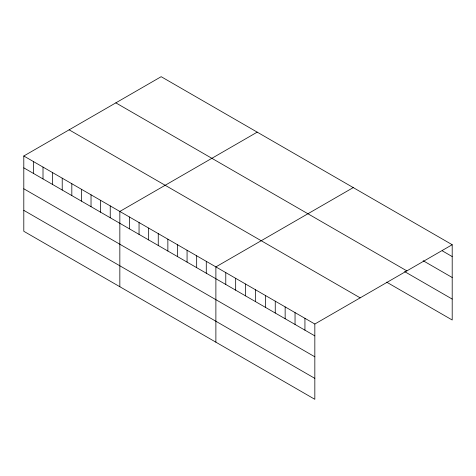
<?xml version="1.0" encoding="UTF-8"?>
<svg xmlns="http://www.w3.org/2000/svg" width="476" height="476" viewBox="0 0 476 476"><rect width="100%" height="100%" fill="white"/><g stroke="black" fill="none" stroke-linecap="round" stroke-linejoin="round"><path stroke-width="0.71" d="M23.8 155.997L314.832 324.025L314.832 399.31L23.8 231.282L23.8 155.997L161.168 76.69L452.2 244.718L452.2 320.003L386.643 282.155M257.207 132.138L119.839 211.445L119.839 286.73M353.252 187.586L215.884 266.899L215.884 342.179M314.832 324.025L452.2 244.718M442.305 250.852L452.2 256.57M423.134 260.717L452.2 277.502M115.835 102.864L406.867 270.892M404.582 271.576L452.2 299.071M69.133 129.829L360.165 297.851M23.8 167.85L314.832 335.877M23.8 188.782L314.832 356.81M23.8 210.35L314.832 378.378M304.938 318.313L304.938 330.165M295.043 312.601L295.043 324.448M285.148 306.889L285.148 318.736M275.253 301.171L275.253 313.024M265.358 295.459L265.358 307.312M255.463 289.747L255.463 301.6M245.568 284.035L245.568 295.888M235.674 278.323L235.674 290.176M225.779 272.611L225.779 284.458M206.281 261.354L206.281 273.2M196.671 255.808L196.671 267.655M187.068 250.263L187.068 262.109M177.465 244.718L177.465 256.57M167.861 239.172L167.861 251.025M158.258 233.627L158.258 245.479M148.655 228.081L148.655 239.934M139.051 222.536L139.051 234.388M129.442 216.991L129.442 228.843M110.236 205.906L110.236 217.752M100.632 200.36L100.632 212.207M91.029 194.815L91.029 206.661M81.426 189.269L81.426 201.116M71.822 183.724L71.822 195.576M62.219 178.179L62.219 190.031M52.61 172.633L52.61 184.486M43.007 167.088L43.007 178.94M33.403 161.542L33.403 173.395"/></g></svg>
